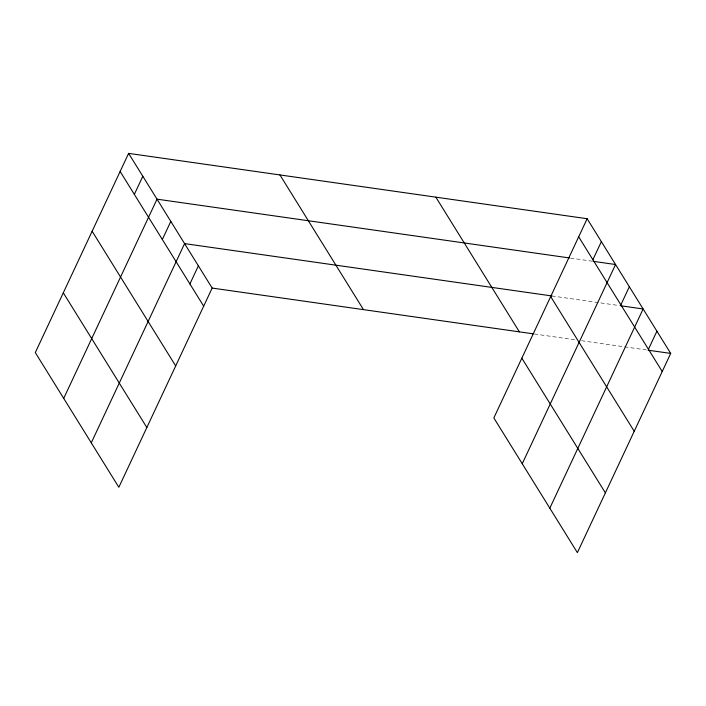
<?xml version="1.0" encoding="UTF-8"?>
<svg xmlns="http://www.w3.org/2000/svg" width="706" height="706" viewBox="0 0 706 706"><rect width="100%" height="100%" fill="white"/><g stroke="black" fill="none" stroke-linecap="round" stroke-linejoin="round"><path stroke-width="0.53" stroke-dasharray="3.53 2.65" d="M570.483 258.096L591.955 261.158M551.907 295.964L619.524 305.601M534.407 333.991L575.187 339.807M581.629 340.724L623.477 346.69M624.554 346.84L647.093 350.052"/><path stroke-width="1.06" d="M128.616 153.37L35.3 352.585L118.846 487.272L212.162 288.066L128.616 153.37L587.154 218.728L670.7 353.415L577.384 552.63L493.838 417.934L587.154 218.728M134.343 194.371L142.815 176.271M63.708 398.378L157.023 199.171L569.415 257.946M162.327 239.493L170.808 221.393M91.277 442.83L184.593 243.614L551.907 295.964M189.896 283.944L198.377 265.844M592.881 259.72L601.362 241.62M522.246 463.727L615.561 264.521L593.022 261.308M620.865 304.842L629.346 286.742M549.815 508.179L643.131 308.972L620.592 305.76M648.435 349.293L656.915 331.193M212.162 288.066L533.33 333.841M648.161 350.202L670.7 353.415M578.682 236.819L662.219 371.515M550.68 296.591L634.226 431.287M435.84 197.159L519.387 331.855M521.831 358.163L605.377 492.859M279.938 174.938L363.475 309.634M120.135 171.47L203.681 306.166M92.142 231.241L175.688 365.929M63.293 292.813L146.839 427.509"/></g></svg>
